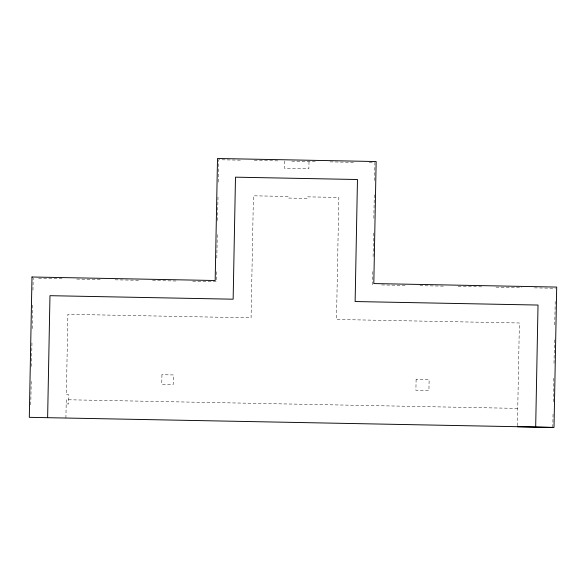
<?xml version="1.0" encoding="UTF-8"?>
<svg xmlns="http://www.w3.org/2000/svg" width="586" height="586" viewBox="0 0 586 586"><rect width="100%" height="100%" fill="white"/><g stroke="black" fill="none" stroke-linecap="round" stroke-linejoin="round"><path stroke-width="0.44" stroke-dasharray="2.93 2.2" d="M30.765 404.794L31.256 379.201M31.498 366.397L31.981 341.396M32.223 328.585L32.713 302.955M32.962 290.143L33.19 278.247M65.91 418.03L66.262 399.733L517.753 408.398M216.564 271.706L216.366 281.763L190.816 281.273M216.827 258.089L217.303 233.287M217.545 220.483L218.029 195.255M218.285 182.07L218.71 159.736L240.678 160.161M284.606 161.004L284.466 168.329L308.873 168.797L309.012 161.472M372.564 284.759L372.843 270.131M373.106 256.536L373.582 231.712M373.839 218.285L374.308 193.702M374.564 180.561L374.901 162.74L368.499 162.615M517.416 425.795L519.386 322.981L336.496 319.473L338.84 197.445L307.196 196.837L307.167 198.427L288.012 198.053L288.041 196.471L253.423 195.805L251.079 317.832L67.895 314.316L66.357 394.774L68.796 394.817L68.621 403.966L66.181 403.922M552.788 427.384L553.045 413.855M553.279 401.754L553.77 376.131M554.012 363.32L554.51 337.697M554.752 324.878L555.228 300.105M254.331 160.425L279.112 160.901M291.784 161.143L317.363 161.633M330.057 161.875L355.687 162.366M38.603 278.35L63.266 278.826M76.751 279.083L101.539 279.559M115.076 279.822L139.82 280.291M152.572 280.54L178.093 281.031M381.669 284.935L407.314 285.433M419.928 285.675L444.803 286.151M458.193 286.408L482.791 286.876M496.012 287.133L521.958 287.631M534.425 287.873L555.455 288.275M161.934 374.718L161.751 384.27L173.273 384.489L173.456 374.937L161.934 374.718M416.111 379.391L415.899 390.327L428.923 390.576L429.135 379.647L416.111 379.391"/><path stroke-width="0.88" d="M47.627 417.664L49.971 295.681L233.147 299.197L235.491 177.17L357.467 179.514L355.131 301.541L538.021 305.05L535.677 427.033M552.781 427.502L517.401 426.703M31.996 277.002L29.3 417.335L554.004 427.406L556.7 287.074L373.802 283.565L376.146 161.538L217.516 158.498L215.172 280.518L31.996 277.002"/></g></svg>
